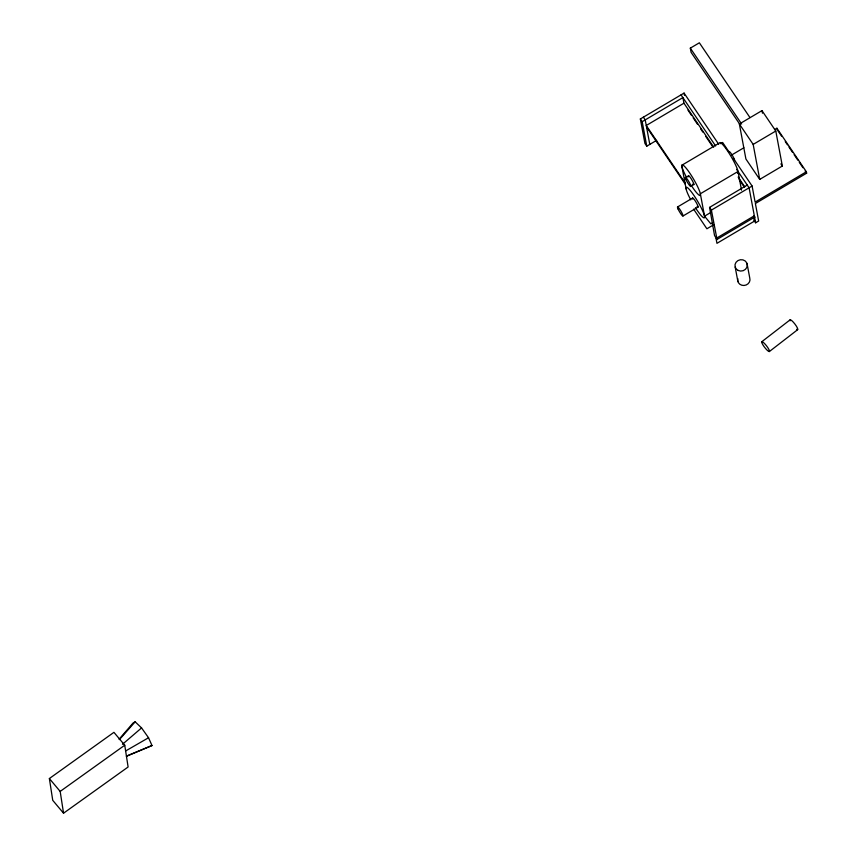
<?xml version="1.0" encoding="UTF-8"?>
<svg xmlns="http://www.w3.org/2000/svg" width="856" height="856" viewBox="0 0 856 856"><rect width="100%" height="100%" fill="white"/><g stroke="black" fill="none" stroke-linecap="round" stroke-linejoin="round"><path stroke-width="1.28" d="M119.112 739.188L133.087 722.999L135.162 721.811L141.561 727.921L148.537 737.744L152.004 745.533L126.474 756.287M119.433 739.584L135.162 721.811M122.472 744.313L141.561 727.921M761.829 341.705L790.142 319.812M769.362 351.549A6.195 1.22 52.3 0 0 764.633 343.63A6.195 1.22 52.3 0 0 762.792 344.69A6.195 1.22 52.3 0 0 769.362 351.549L797.674 329.667M49.37 778.543L113.934 732.34L124.741 745.212L128.111 766.997L63.547 813.2L52.74 800.328L49.37 778.543L60.177 791.415L63.547 813.2M60.177 791.415L124.741 745.212M740.205 124.901L691.102 52.355L690.321 48.15L699.363 42.8L749.952 117.55M656.638 140.341L646.772 146.183L644.932 143.455L640.352 118.963L684.062 93.09L718.698 144.257M646.772 146.183L642.193 121.68L682.895 97.595L683.944 103.191L713.701 147.157M683.944 103.191L646.248 125.5L684.939 182.66M739.359 124.002L761.979 110.617L775.793 131.032L782.341 166.021L759.721 179.407L745.908 158.991L739.359 124.002L753.173 144.407L759.721 179.407M681.9 165.208L719.586 142.909A17.719 2.632 59.4 0 1 731.142 156.605A17.719 2.632 59.4 0 1 737.455 173.147M720.613 143.658L722.625 142.471L729.077 151.994A5.318 0.792 59.4 0 1 731.441 153.973A5.318 0.792 59.4 0 1 734.598 160.158M685.356 177.866L688.374 176.09M731.334 155.193L743.864 147.778M774.616 129.577L776.895 128.229L806.373 171.778L806.63 173.179L755.377 203.514L758.651 221.009L755.634 222.795L753.794 220.078M753.173 144.407L775.793 131.032M690.888 186.041L693.895 184.254M677.481 207.002L692.558 198.078M683.024 215.98L698.1 207.056M709.56 207.387L711.4 210.105L717.071 239.605L714.546 235.518L709.56 207.387L747.245 185.078M711.4 210.105L752.103 186.019L733.218 158.114M713.134 222.506L710.855 223.865L704.542 216.172L711.39 212.117M713.744 224.721L706.895 228.777L693.628 209.174M806.373 171.778L755.11 202.112L752.103 186.019M716.633 238.107L754.329 215.798L754.842 217.253L754.35 216.953M716.9 239.509L754.585 217.199M125.597 750.99L148.537 737.744M754.393 216.664L754.264 215.969M126.431 756.105L152.004 745.533M777.89 130.722L781.582 136.157M785.262 141.604L787.477 144.867M788.943 147.05L792.635 152.496M794.101 154.669L797.792 160.115M799.258 162.287L802.949 167.733M805.154 170.997L806.63 173.179M780.886 163.871L782.341 166.021M690.321 48.15L741.649 124.002M736.599 169.36L749.086 187.806L755.634 222.795M738.161 177.074L744.795 186.876M739.167 179.567L744.324 187.186M681.055 94.877L715.627 145.959M687.924 110.092L691.637 115.581M693.125 117.786L697.597 124.377M700.572 128.774L702.797 132.07M705.772 136.468L712.47 146.365M643.359 117.176L645.21 119.904L649.79 144.397M646.515 126.902L685.196 184.061M640.352 118.963L642.193 121.68M776.895 128.229L777.152 129.631M761.979 110.617L762.461 113.206M753.954 217.349L754.639 221.03L716.953 243.329L716.033 238.439M741.521 190.139L738.033 171.468L700.347 193.777L704.542 216.172M747.053 263.584L749.749 278.007A6.195 5.682 -10.6 0 1 743.971 285.476A6.195 5.682 -10.6 0 1 737.808 278.628M735.197 267.158L737.893 281.57M684.062 93.09L684.49 95.326M681.922 166.556L686.116 188.962M690.76 199.833A17.719 2.632 59.4 0 1 689.273 189.347A17.719 2.632 59.4 0 1 704.039 214.342A17.719 2.632 59.4 0 1 695.425 207.73M692.761 199.17A5.318 0.792 59.4 0 1 694.013 199.191A5.318 0.792 59.4 0 1 697.661 205.376A5.318 0.792 59.4 0 1 697.052 206.424M790.109 320.786A6.195 1.22 52.3 0 1 794.967 324.124A6.195 1.22 52.3 0 1 796.636 329.314M688.566 176.775A5.318 0.792 59.4 0 1 689.818 176.796A5.318 0.792 59.4 0 1 693.478 182.981A5.318 0.792 59.4 0 1 692.857 184.029M686.566 177.438A17.719 2.632 59.4 0 1 685.078 166.952A17.719 2.632 59.4 0 1 699.844 191.937A17.719 2.632 59.4 0 1 691.231 185.335M738.161 270.453A6.195 5.682 -10.6 0 0 747.309 265.05A6.195 5.682 -10.6 0 0 737.904 260.609A6.195 5.682 -10.6 0 0 738.161 270.453M678.059 209.003A5.318 0.792 59.4 0 0 682.842 216.076A5.318 0.792 59.4 0 0 679.857 209.388A5.318 0.792 59.4 0 0 678.059 209.003M685.923 179.471A5.318 0.792 59.4 0 0 690.706 186.544A5.318 0.792 59.4 0 0 687.732 179.856A5.318 0.792 59.4 0 0 685.923 179.471"/></g></svg>
